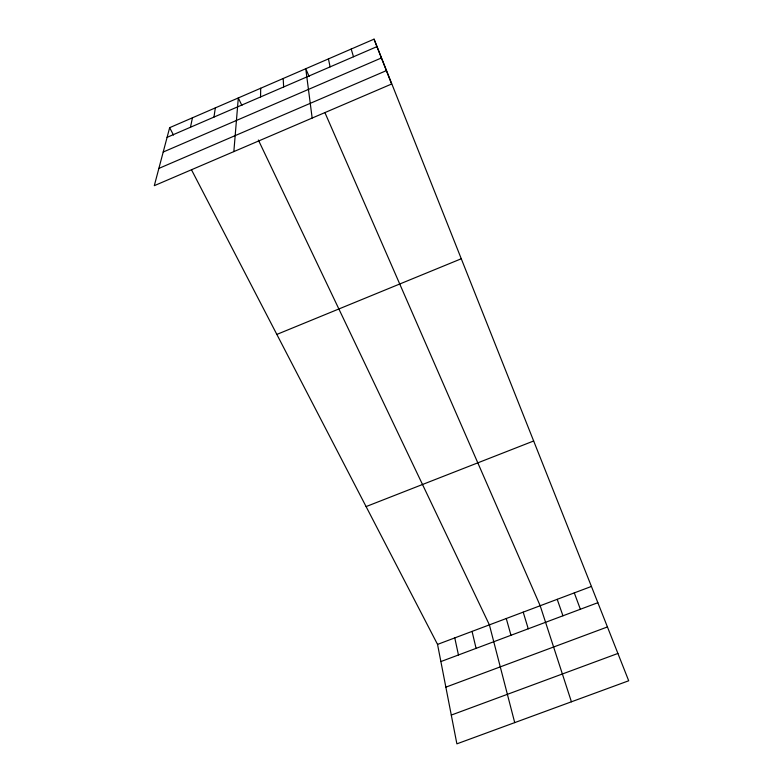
<?xml version="1.0" encoding="UTF-8"?>
<svg xmlns="http://www.w3.org/2000/svg" width="783" height="783" viewBox="0 0 783 783"><rect width="100%" height="100%" fill="white"/><g stroke="black" fill="none" stroke-linecap="round" stroke-linejoin="round"><path stroke-width="1.17" d="M260.553 96.945L260.7 88.244M233.843 151.608L238.306 97.944L241.898 105.47M213.974 117.088L215.325 107.897M190.484 127.237L192.442 117.802M169.657 127.668L154.3 185.679L391.598 84.026L374.049 39.15L169.657 127.668L173.483 135.048M167.092 137.348L376.975 46.618M163.207 152.029L381.409 57.962M158.871 168.414L386.362 70.636M276.839 334.419L461.275 258.762M366.092 506.581L533.654 440.986M437.54 644.399L591.429 586.438L628.7 680.77L456.881 743.85L437.54 644.399L191.571 169.94M440.878 661.566L597.86 602.695M445.86 687.151L607.442 626.948M451.292 715.075L617.904 653.453M258.361 140.02L489.395 624.873L514.715 722.621M309.119 76.411L305.761 68.728L312.163 118.057M324.994 112.781L540.182 605.739L571.424 701.793M374.049 39.15L591.429 586.438M574.291 592.888L580.369 609.252M557.212 599.328L562.948 615.79M523.201 612.14L528.251 628.798M351.195 49.045L353.495 56.767M506.268 618.511L510.976 635.277M472.061 631.401L476.084 648.363M454.776 637.91L458.456 654.98M328.429 58.911L330.113 66.878M283.182 78.506L283.642 86.962"/></g></svg>
